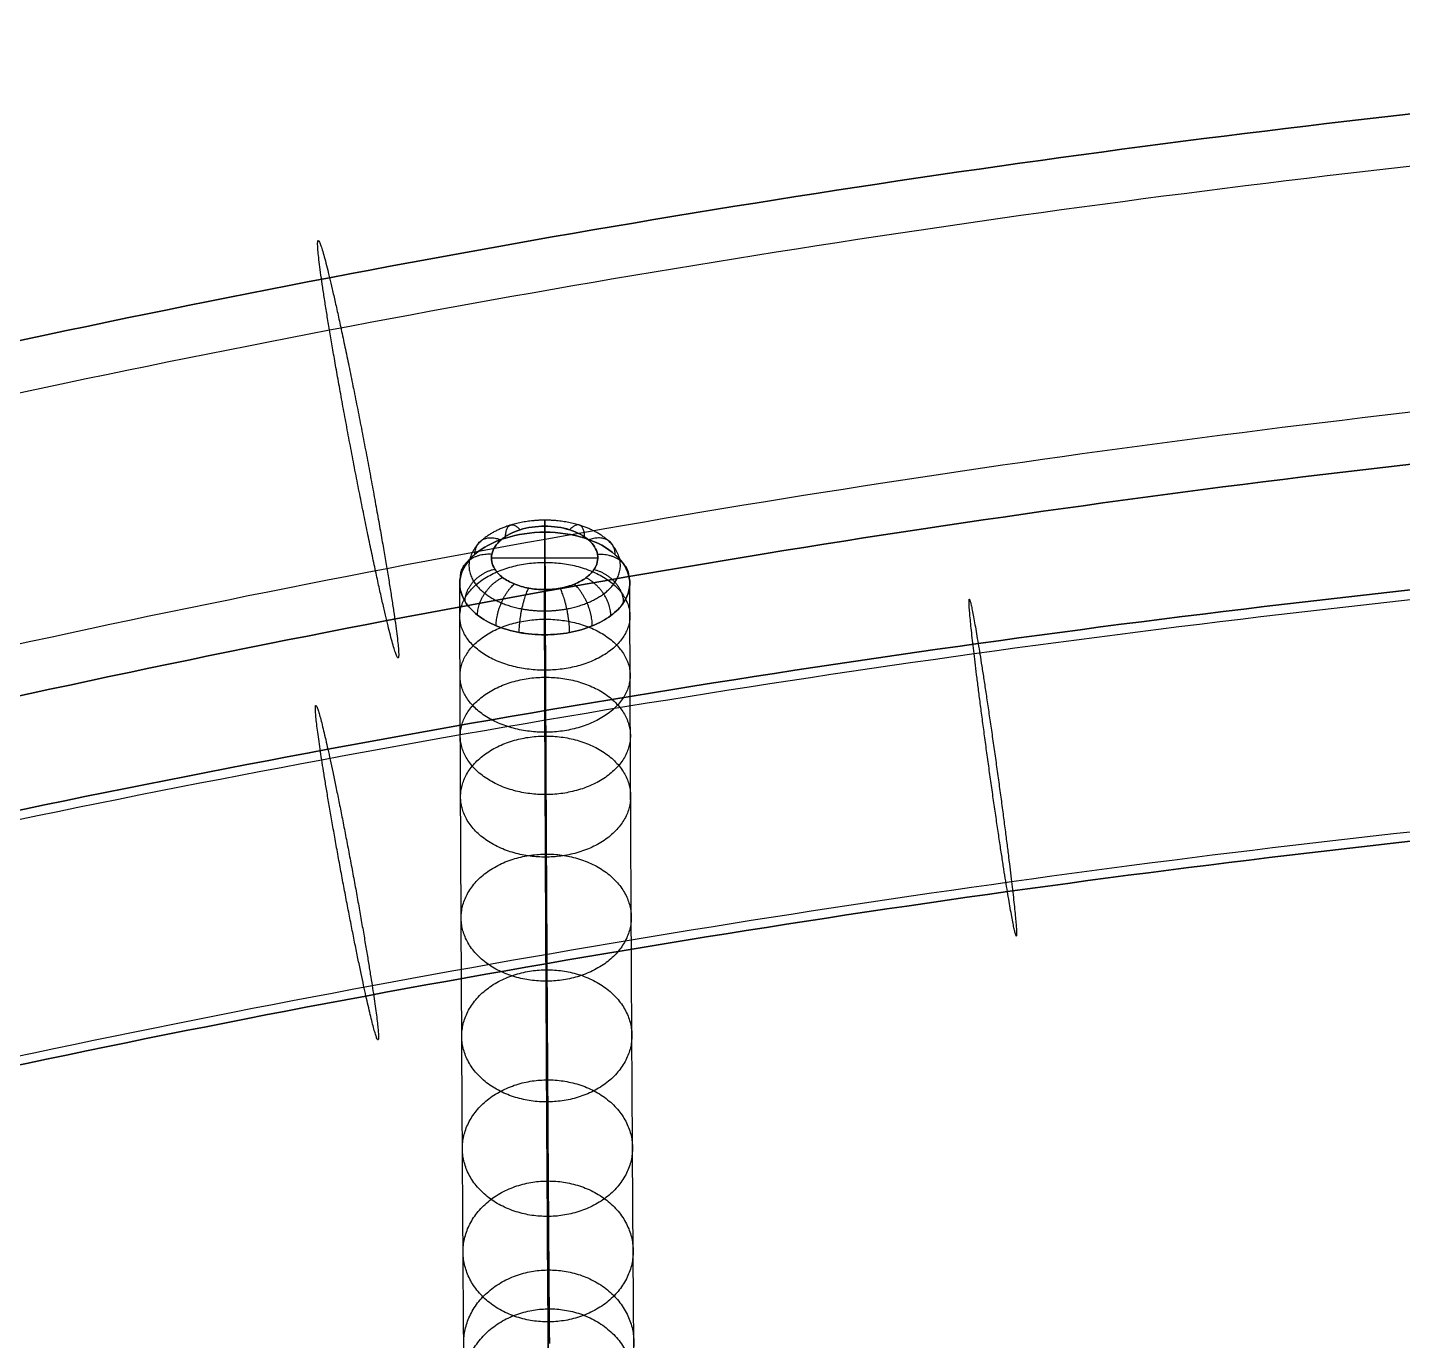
# Model space of a CAD drawing. Header units: millimetres. Extents: x -153 to 394, y -76 to 487.
# Drawn here: x 51.51 to 83.85, y 455.71 to 486.59 of the extents above; entities that cross this region are included whole.
import ezdxf

# ---------------------------------------------------------------- set-up
doc = ezdxf.new("R2010")
doc.units = ezdxf.units.MM
doc.layers.add('Livello 01', color=7, linetype='Continuous', true_color=0x000000)

msp = doc.modelspace()

# ---------------------------------------------------------------- linework, layer by layer
at = {"layer": 'Livello 01'}
for points, knots in [([(-1.013, 463.529, 777.015), (8.63, 467.283, 777.948), (28.249, 473.92, 779.46), (58.485, 481.166, 780.844), (89.216, 485.585, 781.525), (120.223, 487.089, 781.694), (151.23, 485.585, 781.525), (181.961, 481.166, 780.844), (212.196, 473.921, 779.46), (231.816, 467.283, 777.948), (241.459, 463.529, 777.015)], [0, 0, 0, 0, 30.905522, 61.678103, 92.359919, 122.993317, 153.626714, 184.30853, 215.081111, 245.986634, 245.986634, 245.986634, 245.986634]), ([(241.459, 463.529, 777.015), (231.816, 467.283, 777.948), (212.196, 473.921, 779.46), (181.961, 481.166, 780.844), (151.23, 485.585, 781.525), (120.223, 487.089, 781.694), (89.216, 485.585, 781.525), (58.485, 481.166, 780.844), (28.249, 473.92, 779.46), (8.63, 467.283, 777.948), (-1.013, 463.529, 777.015)], [-245.986634, -245.986634, -245.986634, -245.986634, -215.081111, -184.30853, -153.626714, -122.993317, -92.359919, -61.678103, -30.905522, 0, 0, 0, 0]), ([(-1.187, 462.248, 783.967), (8.498, 466.018, 784.904), (28.189, 472.68, 786.421), (58.491, 479.94, 787.808), (89.247, 484.362, 788.49), (120.222, 485.864, 788.658), (151.199, 484.362, 788.49), (181.955, 479.94, 787.808), (212.257, 472.68, 786.421), (231.948, 466.019, 784.904), (241.633, 462.248, 783.967)], [0, 0, 0, 0, 30.905522, 61.678103, 92.359919, 122.993317, 153.626714, 184.30853, 215.081111, 245.986634, 245.986634, 245.986634, 245.986634]), ([(1.614, 457.061, 775.89), (11.051, 460.735, 776.803), (30.251, 467.231, 778.282), (59.837, 474.32, 779.637), (89.901, 478.644, 780.303), (120.224, 480.114, 780.468), (150.545, 478.644, 780.303), (180.61, 474.32, 779.637), (210.195, 467.231, 778.282), (229.395, 460.735, 776.803), (238.832, 457.061, 775.89)], [0, 0, 0, 0, 30.905522, 61.678103, 92.359919, 122.993317, 153.626714, 184.30853, 215.081111, 245.986634, 245.986634, 245.986634, 245.986634]), ([(239.007, 455.781, 782.842), (229.527, 459.471, 783.759), (210.255, 465.99, 785.243), (180.604, 473.094, 786.601), (150.514, 477.42, 787.267), (120.223, 478.888, 787.432), (89.932, 477.42, 787.267), (59.842, 473.095, 786.601), (30.191, 465.99, 785.243), (10.919, 459.471, 783.759), (1.44, 455.781, 782.842)], [-245.986634, -245.986634, -245.986634, -245.986634, -215.081111, -184.30853, -153.626714, -122.993317, -92.359919, -61.678103, -30.905522, 0, 0, 0, 0]), ([(1.44, 455.781, 782.842), (10.919, 459.471, 783.759), (30.191, 465.99, 785.243), (59.842, 473.095, 786.601), (89.932, 477.42, 787.267), (120.223, 478.888, 787.432), (150.514, 477.42, 787.267), (180.604, 473.094, 786.601), (210.255, 465.99, 785.243), (229.527, 459.471, 783.759), (239.007, 455.781, 782.842)], [0, 0, 0, 0, 30.905522, 61.678103, 92.359919, 122.993317, 153.626714, 184.30853, 215.081111, 245.986634, 245.986634, 245.986634, 245.986634]), ([(241.553, 452.871, 783.913), (231.894, 456.536, 784.845), (217.149, 461.395, 785.977), (197.089, 466.546, 787.045), (184.434, 469.197, 787.546), (174.246, 470.973, 787.859), (166.582, 472.131, 788.053), (158.892, 473.114, 788.209), (148.614, 474.188, 788.371), (138.302, 474.907, 788.468), (129.265, 475.22, 788.507), (124.096, 475.308, 788.517), (120.227, 475.327, 788.52), (116.348, 475.308, 788.517), (111.181, 475.22, 788.507), (102.143, 474.907, 788.468), (89.251, 474.008, 788.346), (73.85, 472.218, 788.072), (53.428, 468.895, 787.504), (28.201, 463.011, 786.354), (8.552, 456.536, 784.845), (-1.108, 452.871, 783.913)], [-246.761261, -246.761261, -246.761261, -246.761261, -215.803164, -200.372041, -184.940919, -177.241543, -169.542167, -161.842792, -154.143416, -138.762023, -131.071327, -127.225979, -123.38063, -119.535282, -115.689934, -107.999238, -92.617845, -77.219094, -61.820342, -30.958097, 0, 0, 0, 0]), ([(-1.108, 452.871, 783.913), (8.552, 456.536, 784.845), (28.201, 463.011, 786.354), (53.428, 468.895, 787.504), (73.85, 472.218, 788.072), (89.251, 474.008, 788.346), (102.143, 474.907, 788.468), (111.181, 475.22, 788.507), (116.348, 475.308, 788.517), (120.227, 475.327, 788.52), (124.096, 475.308, 788.517), (129.265, 475.22, 788.507), (138.302, 474.907, 788.468), (148.614, 474.188, 788.371), (158.892, 473.114, 788.209), (166.582, 472.131, 788.053), (174.246, 470.973, 787.859), (184.434, 469.197, 787.546), (197.089, 466.546, 787.045), (217.149, 461.395, 785.977), (231.894, 456.536, 784.845), (241.553, 452.871, 783.913)], [0, 0, 0, 0, 30.958097, 61.820342, 77.219094, 92.617845, 107.999238, 115.689934, 119.535282, 123.38063, 127.225979, 131.071327, 138.762023, 154.143416, 161.842792, 169.542167, 177.241543, 184.940919, 200.372041, 215.803164, 246.761261, 246.761261, 246.761261, 246.761261]), ([(-1.528, 452.546, 789.545), (8.188, 456.232, 790.482), (27.939, 462.741, 791.999), (53.269, 468.648, 793.153), (73.756, 471.981, 793.723), (89.197, 473.776, 793.998), (102.116, 474.677, 794.12), (111.169, 474.99, 794.159), (116.343, 475.078, 794.17), (120.226, 475.096, 794.172), (124.101, 475.078, 794.17), (129.277, 474.99, 794.159), (138.329, 474.677, 794.12), (148.663, 473.956, 794.022), (158.966, 472.879, 793.861), (166.677, 471.893, 793.704), (174.364, 470.732, 793.51), (184.586, 468.95, 793.195), (197.289, 466.289, 792.692), (217.437, 461.116, 791.62), (232.258, 456.232, 790.482), (241.974, 452.546, 789.545)], [0, 0, 0, 0, 30.958097, 61.820342, 77.219094, 92.617845, 107.999238, 115.689934, 119.535282, 123.38063, 127.225979, 131.071327, 138.762023, 154.143416, 161.842792, 169.542167, 177.241543, 184.940919, 200.372041, 215.803164, 246.761261, 246.761261, 246.761261, 246.761261]), ([(63.674, 474.861, 789.469), (63.473, 474.861, 789.468), (63.272, 474.831, 789.507), (63.094, 474.775, 789.581), (62.916, 474.72, 789.656), (62.761, 474.638, 789.765), (62.531, 474.44, 790.03), (62.457, 474.325, 790.185), (62.432, 474.206, 790.344), (62.407, 474.087, 790.504), (62.43, 473.965, 790.669), (62.5, 473.853, 790.821), (62.545, 473.782, 790.916), (62.607, 473.716, 791.006), (62.684, 473.656, 791.086), (62.762, 473.597, 791.166), (62.855, 473.544, 791.237), (62.958, 473.502, 791.295), (63.062, 473.459, 791.353), (63.177, 473.425, 791.399), (63.298, 473.403, 791.429), (63.418, 473.381, 791.46), (63.545, 473.369, 791.476), (63.671, 473.37, 791.476)], [-0.000015, -0.000015, -0.000015, -0.000015, 0.604212, 0.604212, 0.604212, 1.208412, 1.208412, 1.812624, 1.812624, 1.812624, 2.416785, 2.416785, 2.416785, 2.794721, 2.794721, 2.794721, 3.17257, 3.17257, 3.17257, 3.550503, 3.550503, 3.550503, 3.928381, 3.928381, 3.928381, 3.928381]), ([(63.671, 473.37, 791.476), (63.545, 473.369, 791.476), (63.292, 473.392, 791.444), (62.947, 473.492, 791.308), (62.669, 473.649, 791.095), (62.445, 473.888, 790.773), (62.383, 474.21, 790.339), (62.605, 474.556, 789.875), (63.071, 474.801, 789.546), (63.473, 474.861, 789.468), (63.674, 474.861, 789.469)], [-3.928381, -3.928381, -3.928381, -3.928381, -3.549129, -3.169877, -2.790625, -2.411372, -1.808526, -1.205679, -0.602832, 0.000015, 0.000015, 0.000015, 0.000015]), ([(63.674, 474.861, 789.469), (63.878, 474.861, 789.469), (64.284, 474.801, 789.552), (64.751, 474.551, 789.891), (64.966, 474.199, 790.366), (64.889, 473.876, 790.8), (64.658, 473.641, 791.115), (64.381, 473.489, 791.318), (64.042, 473.392, 791.447), (63.795, 473.37, 791.476), (63.671, 473.37, 791.476)], [-7.854729, -7.854729, -7.854729, -7.854729, -7.244309, -6.633888, -6.023468, -5.413047, -5.041881, -4.670714, -4.299548, -3.928381, -3.928381, -3.928381, -3.928381]), ([(63.671, 473.37, 791.476), (63.795, 473.37, 791.476), (63.918, 473.381, 791.462), (64.037, 473.403, 791.433), (64.155, 473.425, 791.404), (64.268, 473.457, 791.361), (64.473, 473.54, 791.25), (64.565, 473.59, 791.183), (64.643, 473.648, 791.106), (64.721, 473.705, 791.029), (64.785, 473.77, 790.942), (64.831, 473.838, 790.85), (64.907, 473.951, 790.699), (64.936, 474.075, 790.532), (64.915, 474.196, 790.37), (64.894, 474.316, 790.208), (64.823, 474.434, 790.049), (64.709, 474.534, 789.914), (64.595, 474.634, 789.778), (64.44, 474.718, 789.665), (64.26, 474.775, 789.588), (64.081, 474.831, 789.511), (63.878, 474.861, 789.469), (63.674, 474.861, 789.469)], [3.928381, 3.928381, 3.928381, 3.928381, 4.298115, 4.298115, 4.298115, 4.66783, 4.66783, 5.037533, 5.037533, 5.037533, 5.407298, 5.407298, 5.407298, 6.019113, 6.019113, 6.019113, 6.631007, 6.631007, 6.631007, 7.242824, 7.242824, 7.242824, 7.854729, 7.854729, 7.854729, 7.854729]), ([(63.671, 472.308, 791.621), (63.469, 472.307, 791.62), (63.267, 472.326, 791.595), (63.075, 472.362, 791.547), (62.882, 472.398, 791.498), (62.698, 472.452, 791.426), (62.532, 472.521, 791.333), (62.366, 472.59, 791.241), (62.218, 472.675, 791.128), (62.094, 472.771, 791.001), (61.97, 472.867, 790.873), (61.87, 472.974, 790.73), (61.8, 473.088, 790.579), (61.688, 473.27, 790.338), (61.649, 473.468, 790.076), (61.69, 473.66, 789.822), (61.73, 473.853, 789.567), (61.849, 474.039, 789.321), (62.032, 474.199, 789.111), (62.216, 474.358, 788.901), (62.464, 474.491, 788.727), (62.749, 474.581, 788.609), (63.034, 474.672, 788.491), (63.356, 474.72, 788.429), (63.677, 474.72, 788.43)], [-3.927359, -3.927359, -3.927359, -3.927359, -3.55048, -3.55048, -3.55048, -3.17253, -3.17253, -3.17253, -2.794676, -2.794676, -2.794676, -2.416752, -2.416752, -2.416752, -1.812631, -1.812631, -1.812631, -1.208451, -1.208451, -1.208451, -0.604249, -0.604249, -0.604249, 0.000015, 0.000015, 0.000015, 0.000015]), ([(63.677, 474.72, 788.43), (63.356, 474.72, 788.429), (62.713, 474.623, 788.553), (61.967, 474.226, 789.075), (61.611, 473.666, 789.814), (61.712, 473.145, 790.503), (62.07, 472.759, 791.016), (62.514, 472.505, 791.354), (63.066, 472.344, 791.57), (63.47, 472.307, 791.621), (63.672, 472.308, 791.621)], [-0.000015, -0.000015, -0.000015, -0.000015, 0.602832, 1.205679, 1.808526, 2.411372, 2.790625, 3.169877, 3.549129, 3.928381, 3.928381, 3.928381, 3.928381]), ([(63.677, 474.72, 788.43), (64.003, 474.721, 788.431), (64.328, 474.672, 788.496), (64.615, 474.58, 788.619), (64.903, 474.488, 788.742), (65.152, 474.353, 788.921), (65.333, 474.191, 789.137), (65.515, 474.028, 789.352), (65.63, 473.838, 789.604), (65.663, 473.643, 789.862), (65.697, 473.448, 790.121), (65.65, 473.248, 790.385), (65.529, 473.066, 790.626), (65.454, 472.955, 790.772), (65.353, 472.851, 790.91), (65.228, 472.758, 791.032), (65.103, 472.665, 791.155), (64.956, 472.583, 791.262), (64.792, 472.516, 791.35), (64.628, 472.449, 791.438), (64.447, 472.396, 791.507), (64.258, 472.361, 791.553), (64.068, 472.326, 791.598), (63.87, 472.308, 791.621), (63.672, 472.308, 791.621)], [-7.854729, -7.854729, -7.854729, -7.854729, -7.242788, -7.242788, -7.242788, -6.630968, -6.630968, -6.630968, -6.019109, -6.019109, -6.019109, -5.407334, -5.407334, -5.407334, -5.03758, -5.03758, -5.03758, -4.667874, -4.667874, -4.667874, -4.29814, -4.29814, -4.29814, -3.928381, -3.928381, -3.928381, -3.928381]), ([(63.672, 472.308, 791.621), (63.87, 472.308, 791.621), (64.266, 472.344, 791.575), (64.808, 472.501, 791.37), (65.251, 472.746, 791.047), (65.622, 473.126, 790.546), (65.744, 473.648, 789.856), (65.401, 474.218, 789.101), (64.654, 474.623, 788.562), (64.003, 474.721, 788.431), (63.677, 474.72, 788.43)], [3.928381, 3.928381, 3.928381, 3.928381, 4.299548, 4.670714, 5.041881, 5.413047, 6.023468, 6.633888, 7.244309, 7.854729, 7.854729, 7.854729, 7.854729]), ([(63.783, 455.642, 764.924), (63.781, 455.903, 765.421), (63.779, 456.176, 765.917), (63.777, 456.456, 766.41), (63.774, 456.752, 766.931), (63.772, 457.058, 767.449), (63.77, 457.37, 767.965), (63.765, 458.037, 769.064), (63.76, 458.738, 770.15), (63.755, 459.462, 771.222), (63.75, 460.229, 772.356), (63.745, 461.023, 773.475), (63.74, 461.841, 774.577), (63.735, 462.679, 775.708), (63.73, 463.543, 776.822), (63.725, 464.429, 777.916), (63.72, 465.313, 779.008), (63.715, 466.22, 780.079), (63.71, 467.15, 781.127), (63.706, 468.053, 782.143), (63.701, 468.978, 783.137), (63.697, 469.926, 784.099), (63.695, 470.382, 784.561), (63.693, 470.843, 785.015), (63.691, 471.309, 785.46), (63.689, 471.759, 785.889), (63.687, 472.214, 786.309), (63.685, 472.674, 786.719), (63.683, 473.114, 787.111), (63.682, 473.559, 787.492), (63.68, 474.01, 787.862), (63.679, 474.245, 788.055), (63.678, 474.482, 788.244), (63.677, 474.72, 788.43)], [-30.451904, -30.451904, -30.451904, -30.451904, -28.757561, -28.757561, -28.757561, -26.953091, -26.953091, -26.953091, -23.081082, -23.081082, -23.081082, -18.968016, -18.968016, -18.968016, -14.742682, -14.742682, -14.742682, -10.532714, -10.532714, -10.532714, -6.465028, -6.465028, -6.465028, -4.524455, -4.524455, -4.524455, -2.667146, -2.667146, -2.667146, -0.909243, -0.909243, -0.909243, 0, 0, 0, 0]), ([(63.677, 474.72, 788.43), (63.678, 474.482, 788.244), (63.679, 474.245, 788.055), (63.68, 474.01, 787.862), (63.682, 473.559, 787.492), (63.683, 473.114, 787.111), (63.685, 472.674, 786.719), (63.687, 472.214, 786.309), (63.689, 471.759, 785.889), (63.691, 471.309, 785.46), (63.693, 470.843, 785.015), (63.695, 470.382, 784.561), (63.697, 469.926, 784.099), (63.701, 468.978, 783.137), (63.706, 468.053, 782.143), (63.71, 467.15, 781.127), (63.715, 466.22, 780.079), (63.72, 465.313, 779.008), (63.725, 464.429, 777.916), (63.73, 463.543, 776.822), (63.735, 462.679, 775.708), (63.74, 461.841, 774.577), (63.745, 461.023, 773.475), (63.75, 460.229, 772.356), (63.755, 459.462, 771.222), (63.76, 458.738, 770.15), (63.765, 458.037, 769.064), (63.77, 457.37, 767.965), (63.772, 457.058, 767.449), (63.774, 456.752, 766.931), (63.777, 456.456, 766.41), (63.779, 456.176, 765.917), (63.781, 455.903, 765.421), (63.783, 455.642, 764.924)], [0, 0, 0, 0, 0.909243, 0.909243, 0.909243, 2.667146, 2.667146, 2.667146, 4.524455, 4.524455, 4.524455, 6.465028, 6.465028, 6.465028, 10.532714, 10.532714, 10.532714, 14.742682, 14.742682, 14.742682, 18.968016, 18.968016, 18.968016, 23.081082, 23.081082, 23.081082, 26.953091, 26.953091, 26.953091, 28.757561, 28.757561, 28.757561, 30.451904, 30.451904, 30.451904, 30.451904]), ([(61.783, 453.868, 765.848), (61.781, 454.141, 766.367), (61.776, 454.722, 767.425), (61.766, 456.007, 769.605), (61.753, 457.82, 772.416), (61.738, 460.229, 775.809), (61.723, 462.846, 779.185), (61.708, 465.599, 782.439), (61.697, 467.978, 784.996), (61.688, 469.901, 786.891), (61.682, 471.313, 788.196), (61.678, 472.515, 789.228), (61.675, 473.251, 789.817), (61.674, 473.511, 790.019)], [0, 0, 0, 0, 1.759551, 3.62088, 7.590651, 11.790795, 16.10113, 20.401507, 24.573298, 26.574777, 28.501356, 30.339748, 31.327479, 31.327479, 31.327479, 31.327479]), ([(65.783, 453.875, 765.862), (65.78, 454.148, 766.381), (65.776, 454.729, 767.439), (65.766, 456.014, 769.619), (65.753, 457.826, 772.43), (65.738, 460.235, 775.822), (65.723, 462.852, 779.198), (65.708, 465.604, 782.452), (65.697, 467.983, 785.008), (65.688, 469.906, 786.904), (65.682, 471.318, 788.209), (65.678, 472.52, 789.24), (65.675, 473.256, 789.829), (65.674, 473.516, 790.031)], [0, 0, 0, 0, 1.759551, 3.62088, 7.590651, 11.790795, 16.10113, 20.401507, 24.573298, 26.574777, 28.501356, 30.339748, 31.32738, 31.32738, 31.32738, 31.32738]), ([(63.671, 472.308, 791.621), (63.672, 472.026, 791.402), (63.673, 471.748, 791.18), (63.674, 471.474, 790.955), (63.676, 470.977, 790.547), (63.677, 470.491, 790.131), (63.679, 470.015, 789.708), (63.681, 469.517, 789.264), (63.683, 469.028, 788.812), (63.686, 468.548, 788.354), (63.688, 468.05, 787.879), (63.69, 467.56, 787.396), (63.692, 467.079, 786.908), (63.697, 466.074, 785.89), (63.701, 465.104, 784.846), (63.706, 464.16, 783.783), (63.711, 463.186, 782.687), (63.716, 462.241, 781.57), (63.721, 461.321, 780.434), (63.726, 460.398, 779.295), (63.732, 459.501, 778.137), (63.737, 458.628, 776.96), (63.742, 457.777, 775.813), (63.747, 456.95, 774.648), (63.753, 456.148, 773.462), (63.758, 455.391, 772.342), (63.763, 454.656, 771.203), (63.768, 453.951, 770.04), (63.77, 453.62, 769.494), (63.773, 453.295, 768.944), (63.775, 452.978, 768.386), (63.778, 452.679, 767.859), (63.78, 452.386, 767.327), (63.782, 452.102, 766.786)], [0, 0, 0, 0, 1.067377, 1.067377, 1.067377, 2.986474, 2.986474, 2.986474, 4.982567, 4.982567, 4.982567, 7.045042, 7.045042, 7.045042, 11.321946, 11.321946, 11.321946, 15.713426, 15.713426, 15.713426, 20.109451, 20.109451, 20.109451, 24.397306, 24.397306, 24.397306, 28.465722, 28.465722, 28.465722, 30.384021, 30.384021, 30.384021, 32.208899, 32.208899, 32.208899, 32.208899]), ([(63.782, 452.102, 766.786), (63.78, 452.386, 767.327), (63.778, 452.679, 767.859), (63.775, 452.978, 768.386), (63.773, 453.295, 768.944), (63.77, 453.62, 769.494), (63.768, 453.951, 770.04), (63.763, 454.656, 771.203), (63.758, 455.391, 772.342), (63.753, 456.148, 773.462), (63.747, 456.95, 774.648), (63.742, 457.777, 775.813), (63.737, 458.628, 776.96), (63.732, 459.501, 778.137), (63.726, 460.398, 779.295), (63.721, 461.321, 780.434), (63.716, 462.241, 781.57), (63.711, 463.186, 782.687), (63.706, 464.16, 783.783), (63.701, 465.104, 784.846), (63.697, 466.074, 785.89), (63.692, 467.079, 786.908), (63.69, 467.56, 787.396), (63.688, 468.05, 787.879), (63.686, 468.548, 788.354), (63.683, 469.028, 788.812), (63.681, 469.517, 789.264), (63.679, 470.015, 789.708), (63.677, 470.491, 790.131), (63.676, 470.977, 790.547), (63.674, 471.474, 790.955), (63.673, 471.748, 791.18), (63.672, 472.026, 791.402), (63.671, 472.308, 791.621)], [-32.208899, -32.208899, -32.208899, -32.208899, -30.384021, -30.384021, -30.384021, -28.465722, -28.465722, -28.465722, -24.397306, -24.397306, -24.397306, -20.109451, -20.109451, -20.109451, -15.713426, -15.713426, -15.713426, -11.321946, -11.321946, -11.321946, -7.045042, -7.045042, -7.045042, -4.982567, -4.982567, -4.982567, -2.986474, -2.986474, -2.986474, -1.067377, -1.067377, -1.067377, 0, 0, 0, 0]), ([(0.911, 447.589, 783.758), (10.415, 451.194, 784.675), (29.744, 457.564, 786.16), (54.555, 463.351, 787.291), (74.637, 466.619, 787.849), (89.778, 468.379, 788.119), (102.451, 469.262, 788.238), (111.334, 469.57, 788.277), (116.412, 469.656, 788.287), (120.22, 469.674, 788.29), (124.035, 469.656, 788.287), (129.112, 469.57, 788.277), (137.995, 469.262, 788.238), (148.131, 468.556, 788.143), (158.236, 467.499, 787.984), (165.797, 466.533, 787.831), (173.332, 465.395, 787.64), (183.35, 463.648, 787.332), (195.796, 461.041, 786.839), (215.527, 455.974, 785.789), (230.031, 451.194, 784.675), (239.535, 447.589, 783.758)], [0, 0, 0, 0, 30.958097, 61.820342, 77.219094, 92.617845, 107.999238, 115.689934, 119.535282, 123.38063, 127.225979, 131.071327, 138.762023, 154.143416, 161.842792, 169.542167, 177.241543, 184.940919, 200.372041, 215.803164, 246.761261, 246.761261, 246.761261, 246.761261]), ([(0.491, 447.264, 789.39), (10.05, 450.89, 790.313), (29.482, 457.294, 791.805), (54.396, 463.103, 792.94), (74.542, 466.382, 793.501), (89.724, 468.146, 793.771), (102.423, 469.032, 793.89), (111.321, 469.339, 793.929), (116.407, 469.426, 793.939), (120.22, 469.444, 793.942), (124.041, 469.426, 793.939), (129.124, 469.339, 793.929), (138.022, 469.032, 793.89), (148.18, 468.323, 793.795), (158.31, 467.264, 793.636), (165.892, 466.295, 793.482), (173.451, 465.154, 793.291), (183.503, 463.401, 792.981), (195.997, 460.784, 792.487), (215.814, 455.695, 791.432), (230.396, 450.89, 790.313), (239.955, 447.264, 789.39)], [0, 0, 0, 0, 30.958097, 61.820342, 77.219094, 92.617845, 107.999238, 115.689934, 119.535282, 123.38063, 127.225979, 131.071327, 138.762023, 154.143416, 161.842792, 169.542167, 177.241543, 184.940919, 200.372041, 215.803164, 246.761261, 246.761261, 246.761261, 246.761261]), ([(239.955, 447.264, 789.39), (230.396, 450.89, 790.313), (215.814, 455.695, 791.432), (195.997, 460.784, 792.487), (183.503, 463.401, 792.981), (173.451, 465.154, 793.291), (165.892, 466.295, 793.482), (158.31, 467.264, 793.636), (148.18, 468.323, 793.795), (138.022, 469.032, 793.89), (129.124, 469.339, 793.929), (124.041, 469.426, 793.939), (120.22, 469.444, 793.942), (116.407, 469.426, 793.939), (111.321, 469.339, 793.929), (102.423, 469.032, 793.89), (89.724, 468.146, 793.771), (74.542, 466.382, 793.501), (54.396, 463.103, 792.94), (29.482, 457.294, 791.805), (10.05, 450.89, 790.313), (0.491, 447.264, 789.39)], [-246.761261, -246.761261, -246.761261, -246.761261, -215.803164, -200.372041, -184.940919, -177.241543, -169.542167, -161.842792, -154.143416, -138.762023, -131.071327, -127.225979, -123.38063, -119.535282, -115.689934, -107.999238, -92.617845, -77.219094, -61.820342, -30.958097, 0, 0, 0, 0])]:
    msp.add_open_spline(points, degree=3, knots=knots, dxfattribs=at)
for points, weights, degree, knots in [([(59.959, 472.64, 786.487), (59.285, 475.444, 790.572), (58.611, 479.476, 787.692), (57.938, 483.508, 784.813), (58.612, 480.704, 780.729)], [1, 0.707106781187, 1, 0.707106781187, 1], 2, [15.707963, 15.707963, 15.707963, 23.561945, 23.561945, 31.415927, 31.415927, 31.415927]), ([(58.612, 480.704, 780.729), (59.287, 477.9, 776.644), (59.96, 473.868, 779.524), (60.634, 469.836, 782.403), (59.959, 472.64, 786.487)], [1, 0.707106781187, 1, 0.707106781187, 1], 2, [0, 0, 0, 7.853982, 7.853982, 15.707963, 15.707963, 15.707963]), ([(63.676, 475.002, 788.921), (63.39, 475.002, 788.919), (62.82, 474.917, 789.03), (62.156, 474.568, 789.494), (61.837, 474.074, 790.153), (61.924, 473.613, 790.769), (62.242, 473.271, 791.228), (62.638, 473.045, 791.532), (63.129, 472.901, 791.726), (63.49, 472.869, 791.771), (63.671, 472.869, 791.772)], [0.857570067648, 0.85756982588, 0.857238115836, 0.855890616356, 0.854039621161, 0.85236955804, 0.851159298481, 0.850374124363, 0.849879169382, 0.849767629621, 0.849768590221], 3, [-0.000015, -0.000015, -0.000015, -0.000015, 0.602832, 1.205679, 1.808526, 2.411372, 2.790625, 3.169877, 3.549129, 3.928381, 3.928381, 3.928381, 3.928381]), ([(63.671, 472.869, 791.772), (63.848, 472.869, 791.772), (64.201, 472.902, 791.731), (64.685, 473.041, 791.546), (65.079, 473.259, 791.256), (65.408, 473.596, 790.808), (65.515, 474.058, 790.19), (65.207, 474.561, 789.517), (64.542, 474.917, 789.038), (63.964, 475.003, 788.921), (63.676, 475.002, 788.921)], [0.849768590221, 0.849769530342, 0.849880085123, 0.850359936552, 0.851118550915, 0.852307688046, 0.853980616802, 0.855863225607, 0.857236788455, 0.857572270259, 0.857570067648], 3, [3.928381, 3.928381, 3.928381, 3.928381, 4.299548, 4.670714, 5.041881, 5.413047, 6.023468, 6.633888, 7.244309, 7.854729, 7.854729, 7.854729, 7.854729]), ([(63.674, 471.474, 790.955), (61.674, 471.471, 790.949), (61.677, 472.739, 789.402), (61.68, 474.008, 787.856), (63.68, 474.01, 787.862)], [0.999999999981, 0.707106781196, 1, 0.707106781187, 1], 2, [6.283185, 6.283185, 6.283185, 9.424778, 9.424778, 12.566371, 12.566371, 12.566371]), ([(63.68, 474.01, 787.862), (65.68, 474.012, 787.868), (65.677, 472.744, 789.415), (65.674, 471.476, 790.961), (63.674, 471.474, 790.955)], [1, 0.707106781187, 1, 0.707106781177, 1.00000000002], 2, [0, 0, 0, 3.141593, 3.141593, 6.283185, 6.283185, 6.283185]), ([(74.558, 466.266, 793.476), (74.117, 468.946, 796.412), (73.772, 471.864, 793.698), (73.427, 474.782, 790.983), (73.868, 472.102, 788.047)], [1, 0.707106781187, 1, 0.707106781187, 1], 2, [0, 0, 0, 6.283185, 6.283185, 12.566371, 12.566371, 12.566371]), ([(63.679, 470.015, 789.708), (61.679, 470.013, 789.701), (61.682, 471.342, 788.207), (61.685, 472.672, 786.713), (63.685, 472.674, 786.719)], [0.999999999982, 0.707106781196, 1, 0.707106781187, 1], 2, [6.283185, 6.283185, 6.283185, 9.424778, 9.424778, 12.566371, 12.566371, 12.566371]), ([(63.685, 472.674, 786.719), (65.685, 472.677, 786.725), (65.682, 471.348, 788.22), (65.679, 470.018, 789.714), (63.679, 470.015, 789.708)], [1, 0.707106781187, 1, 0.707106781178, 1.00000000002], 2, [0, 0, 0, 3.141593, 3.141593, 6.283185, 6.283185, 6.283185]), ([(73.868, 472.102, 788.047), (74.309, 469.422, 785.11), (74.654, 466.504, 787.825), (74.999, 463.586, 790.539), (74.558, 466.266, 793.476)], [1, 0.707106781187, 1, 0.707106781187, 1], 2, [12.566371, 12.566371, 12.566371, 18.849556, 18.849556, 25.132741, 25.132741, 25.132741]), ([(63.686, 468.548, 788.354), (61.686, 468.546, 788.348), (61.688, 469.926, 786.901), (61.691, 471.307, 785.454), (63.691, 471.309, 785.46)], [0.999999999983, 0.707106781195, 1, 0.707106781187, 1], 2, [6.283185, 6.283185, 6.283185, 9.424778, 9.424778, 12.566371, 12.566371, 12.566371]), ([(63.691, 471.309, 785.46), (65.691, 471.312, 785.466), (65.688, 469.932, 786.914), (65.686, 468.551, 788.361), (63.686, 468.548, 788.354)], [1, 0.707106781187, 1, 0.707106781178, 1.00000000002], 2, [0, 0, 0, 3.141593, 3.141593, 6.283185, 6.283185, 6.283185]), ([(59.469, 463.812, 793.052), (58.877, 466.468, 795.984), (58.429, 469.369, 793.267), (57.98, 472.269, 790.55), (58.573, 469.614, 787.617)], [1, 0.707106781187, 1, 0.707106781187, 1], 2, [0, 0, 0, 6.283185, 6.283185, 12.566371, 12.566371, 12.566371]), ([(63.692, 467.079, 786.908), (61.692, 467.076, 786.901), (61.695, 468.5, 785.497), (61.697, 469.924, 784.093), (63.697, 469.926, 784.099)], [0.999999999984, 0.707106781194, 1, 0.707106781187, 1], 2, [6.283185, 6.283185, 6.283185, 9.424778, 9.424778, 12.566371, 12.566371, 12.566371]), ([(63.697, 469.926, 784.099), (65.697, 469.929, 784.105), (65.695, 468.505, 785.51), (65.692, 467.081, 786.914), (63.692, 467.079, 786.908)], [1, 0.707106781187, 1, 0.707106781179, 1.00000000002], 2, [0, 0, 0, 3.141593, 3.141593, 6.283185, 6.283185, 6.283185]), ([(58.573, 469.614, 787.617), (59.166, 466.959, 784.685), (59.614, 464.058, 787.402), (60.062, 461.157, 790.12), (59.469, 463.812, 793.052)], [1, 0.707106781187, 1, 0.707106781187, 1], 2, [12.566371, 12.566371, 12.566371, 18.849556, 18.849556, 25.132741, 25.132741, 25.132741]), ([(63.706, 464.16, 783.783), (61.706, 464.157, 783.777), (61.708, 465.652, 782.449), (61.71, 467.148, 781.121), (63.71, 467.15, 781.127)], [0.999999999987, 0.707106781193, 1, 0.707106781187, 1], 2, [6.283185, 6.283185, 6.283185, 9.424778, 9.424778, 12.566371, 12.566371, 12.566371]), ([(63.71, 467.15, 781.127), (65.71, 467.153, 781.134), (65.708, 465.658, 782.462), (65.706, 464.162, 783.79), (63.706, 464.16, 783.783)], [1, 0.707106781187, 1, 0.70710678118, 1.00000000001], 2, [0, 0, 0, 3.141593, 3.141593, 6.283185, 6.283185, 6.283185]), ([(63.721, 461.321, 780.434), (61.721, 461.318, 780.427), (61.723, 462.872, 779.168), (61.725, 464.426, 777.909), (63.725, 464.429, 777.916)], [0.99999999999, 0.707106781192, 1, 0.707106781187, 1], 2, [6.283185, 6.283185, 6.283185, 9.424778, 9.424778, 12.566371, 12.566371, 12.566371]), ([(63.725, 464.429, 777.916), (65.725, 464.432, 777.923), (65.723, 462.878, 779.181), (65.721, 461.324, 780.44), (63.721, 461.321, 780.434)], [1, 0.707106781187, 1, 0.707106781181, 1.00000000001], 2, [0, 0, 0, 3.141593, 3.141593, 6.283185, 6.283185, 6.283185]), ([(63.737, 458.628, 776.96), (61.737, 458.625, 776.953), (61.738, 460.231, 775.762), (61.74, 461.838, 774.57), (63.74, 461.841, 774.577)], [0.999999999992, 0.70710678119, 1, 0.707106781187, 1], 2, [6.283185, 6.283185, 6.283185, 9.424778, 9.424778, 12.566371, 12.566371, 12.566371]), ([(63.74, 461.841, 774.577), (65.74, 461.844, 774.584), (65.738, 460.237, 775.775), (65.737, 458.631, 776.967), (63.737, 458.628, 776.96)], [1, 0.707106781187, 1, 0.707106781183, 1.00000000001], 2, [0, 0, 0, 3.141593, 3.141593, 6.283185, 6.283185, 6.283185]), ([(63.753, 456.148, 773.462), (61.753, 456.145, 773.456), (61.754, 457.802, 772.336), (61.755, 459.459, 771.215), (63.755, 459.462, 771.222)], [0.999999999995, 0.707106781189, 1, 0.707106781187, 1], 2, [6.283185, 6.283185, 6.283185, 9.424778, 9.424778, 12.566371, 12.566371, 12.566371]), ([(63.755, 459.462, 771.222), (65.755, 459.465, 771.229), (65.754, 457.808, 772.349), (65.753, 456.152, 773.469), (63.753, 456.148, 773.462)], [1, 0.707106781187, 1, 0.707106781184, 1], 2, [0, 0, 0, 3.141593, 3.141593, 6.283185, 6.283185, 6.283185]), ([(63.768, 453.951, 770.04), (61.768, 453.947, 770.033), (61.769, 455.657, 768.995), (61.77, 457.367, 767.958), (63.77, 457.37, 767.965)], [0.999999999998, 0.707106781188, 1, 0.707106781187, 1], 2, [6.283185, 6.283185, 6.283185, 9.424778, 9.424778, 12.566371, 12.566371, 12.566371]), ([(63.77, 457.37, 767.965), (65.77, 457.374, 767.972), (65.769, 455.664, 769.009), (65.768, 453.954, 770.047), (63.768, 453.951, 770.04)], [1, 0.707106781187, 1, 0.707106781185, 1], 2, [0, 0, 0, 3.141593, 3.141593, 6.283185, 6.283185, 6.283185]), ([(63.775, 452.978, 768.386), (61.775, 452.975, 768.379), (61.776, 454.714, 767.391), (61.777, 456.452, 766.403), (63.777, 456.456, 766.41)], [0.999999999999, 0.707106781187, 1, 0.707106781187, 1], 2, [6.283185, 6.283185, 6.283185, 9.424778, 9.424778, 12.566371, 12.566371, 12.566371]), ([(63.777, 456.456, 766.41), (65.777, 456.459, 766.417), (65.776, 454.72, 767.405), (65.775, 452.982, 768.393), (63.775, 452.978, 768.386)], [1, 0.707106781187, 1, 0.707106781186, 1], 2, [0, 0, 0, 3.141593, 3.141593, 6.283185, 6.283185, 6.283185])]:
    msp.add_rational_spline(points, weights, degree=degree, knots=knots, dxfattribs=at)
for points, weights in [([(62.749, 474.581, 788.609), (62.754, 475.163, 789.058), (63.094, 474.775, 789.581)], [1, 0.7141929202, 1]), ([(63.677, 474.72, 788.43), (63.675, 475.298, 788.88), (63.674, 474.861, 789.469)], [1, 0.715140135297, 1]), ([(63.674, 474.861, 789.469), (63.675, 475.298, 788.88), (63.677, 474.72, 788.43)], [1, 0.715140135297, 1]), ([(64.615, 474.58, 788.619), (64.606, 475.162, 789.068), (64.26, 474.775, 789.588)], [1, 0.714183463529, 1]), ([(62.032, 474.199, 789.111), (62.038, 474.79, 789.557), (62.646, 474.539, 789.897)], [1, 0.711613400807, 1]), ([(65.333, 474.191, 789.137), (65.324, 474.782, 789.583), (64.709, 474.534, 789.914)], [1, 0.711556769228, 1]), ([(61.69, 473.66, 789.822), (61.69, 474.26, 790.268), (62.432, 474.206, 790.344)], [1, 0.708061018875, 1]), ([(65.663, 473.643, 789.862), (65.66, 474.244, 790.309), (64.915, 474.196, 790.37)], [1, 0.707947321898, 1]), ([(61.8, 473.088, 790.579), (61.792, 473.694, 791.031), (62.5, 473.853, 790.821)], [1, 0.704389797943, 1]), ([(65.529, 473.066, 790.626), (65.532, 473.671, 791.079), (64.831, 473.838, 790.85)], [1, 0.704242962351, 1]), ([(62.094, 472.771, 791.001), (62.084, 473.377, 791.459), (62.684, 473.656, 791.086)], [1, 0.70239403258, 1]), ([(62.532, 472.521, 791.333), (62.522, 473.127, 791.797), (62.958, 473.502, 791.295)], [1, 0.700844988439, 1]), ([(64.792, 472.516, 791.35), (64.797, 473.122, 791.815), (64.371, 473.498, 791.306)], [1, 0.700812794082, 1]), ([(65.228, 472.758, 791.032), (65.234, 473.364, 791.491), (64.643, 473.648, 791.106)], [1, 0.702310504073, 1]), ([(63.075, 472.362, 791.547), (63.068, 472.967, 792.015), (63.298, 473.403, 791.429)], [1, 0.699867553878, 1]), ([(63.671, 473.37, 791.476), (63.67, 472.913, 792.091), (63.672, 472.308, 791.621)], [1, 0.699537180443, 1]), ([(63.672, 472.308, 791.621), (63.67, 472.913, 792.091), (63.671, 473.37, 791.476)], [1, 0.699537180443, 1]), ([(64.258, 472.361, 791.553), (64.26, 472.967, 792.021), (64.037, 473.403, 791.433)], [1, 0.699864843332, 1]), ([(63.672, 472.308, 791.621), (63.672, 472.308, 791.621), (63.671, 472.308, 791.621)], [1, 0.999999915146, 1])]:
    msp.add_rational_spline(points, weights, degree=2, dxfattribs=at)
for points in [[(63.672, 474.861, 789.469), (63.672, 474.115, 790.472), (63.672, 473.37, 791.476)], [(62.422, 474.113, 790.47), (63.672, 474.115, 790.472), (64.922, 474.118, 790.474)]]:
    msp.add_open_spline(points, degree=2, dxfattribs=at)

doc.saveas('drawing.dxf')
